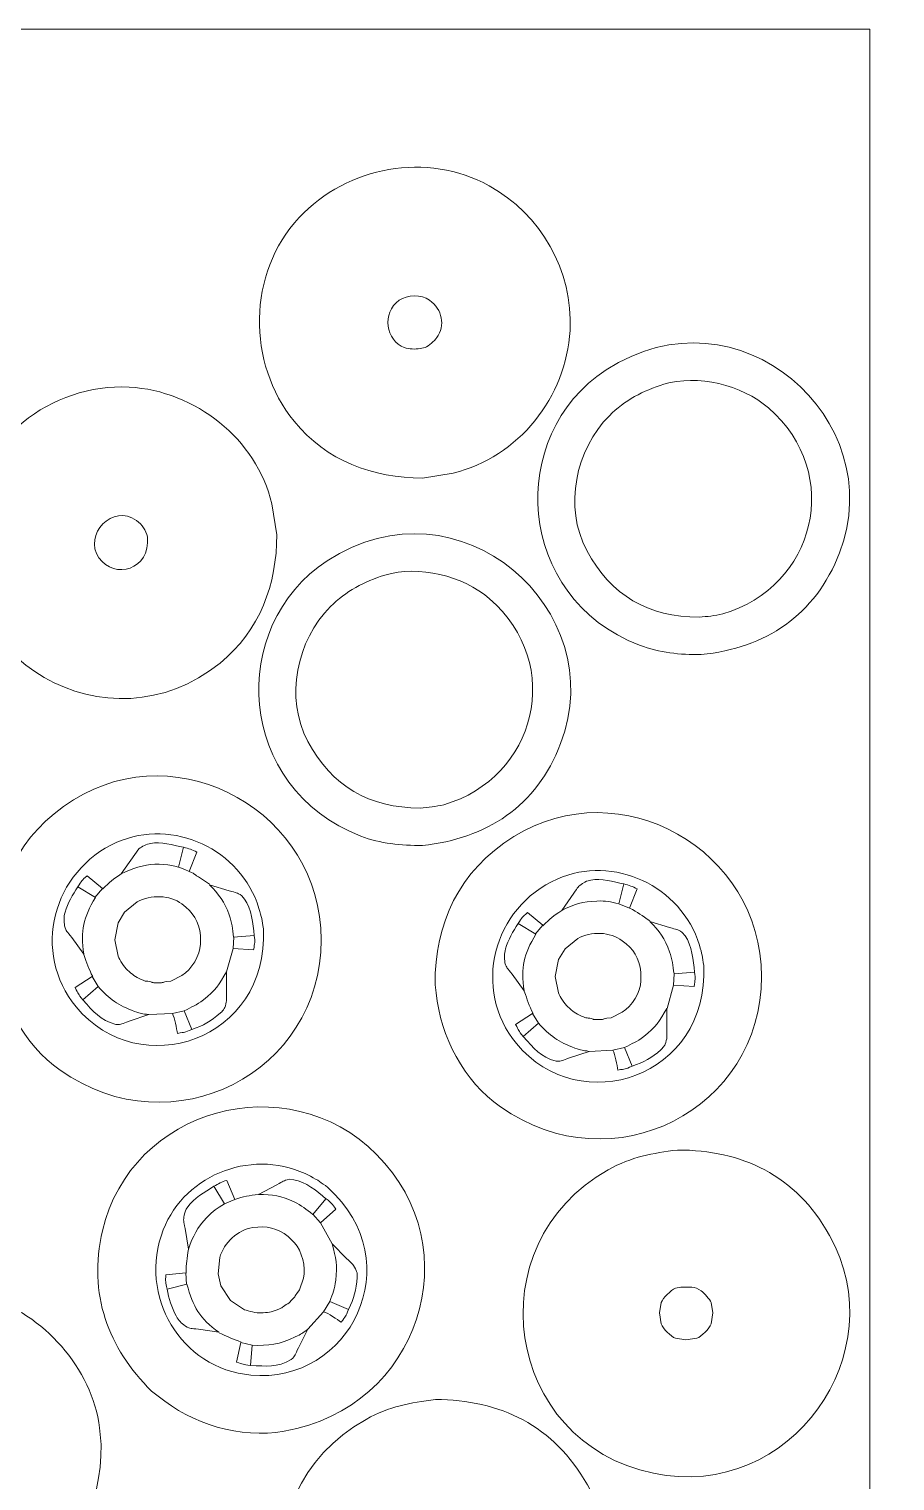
# Model space of a CAD drawing. Header units: centimetres. Extents: x -85 to 60, y -31 to -1.
# Drawn here: x 48.38 to 60.17, y -20.72 to -0.94 of the extents above; entities that cross this region are included whole.
import ezdxf

# ---------------------------------------------------------------- set-up
doc = ezdxf.new("R2010")
doc.units = ezdxf.units.CM
doc.header["$MEASUREMENT"] = 0
doc.layers.add('Camada 1', color=7, linetype='Continuous')

msp = doc.modelspace()

# ---------------------------------------------------------------- linework, layer by layer
at = {"layer": 'Camada 1', "color": 3, "lineweight": 0}
msp.add_lwpolyline([(38.83166, -30.63638), (59.83166, -30.63638), (59.83166, -0.93638), (38.83166, -0.93638), (38.83166, -30.63638)], close=True, dxfattribs=at)
at = {"layer": 'Camada 1', "color": 3, "lineweight": 9}
for points, knots in [([(53.73564, -7.05423), (53.06574, -7.05423), (52.42625, -6.82349), (51.98773, -6.28153), (51.98773, -6.28153), (51.34344, -5.48525), (51.34769, -4.26501), (52.05524, -3.50584), (52.05524, -3.50584), (52.70994, -2.80338), (53.80022, -2.60531), (54.6434, -3.07071), (54.6434, -3.07071), (55.3528, -3.46225), (55.7897, -4.22993), (55.74616, -5.04371), (55.74616, -5.04371), (55.69795, -5.94453), (55.04308, -6.77623), (54.15577, -6.98671), (54.15577, -6.98671), (54.15577, -6.98671), (53.73564, -7.05423), (53.73564, -7.05423)], [0, 0, 0, 0, 0.14285714, 0.14285714, 0.14285714, 0.14285714, 0.28571429, 0.28571429, 0.28571429, 0.28571429, 0.42857143, 0.42857143, 0.42857143, 0.42857143, 0.57142857, 0.57142857, 0.57142857, 0.57142857, 0.71428571, 0.71428571, 0.71428571, 0.71428571, 1, 1, 1, 1]), ([(57.535, -9.4604), (57.23963, -9.4604), (56.96675, -9.43747), (56.6948, -9.33288), (56.6948, -9.33288), (54.99471, -8.67904), (54.87262, -6.47283), (56.23715, -5.58196), (56.23715, -5.58196), (58.03831, -4.40604), (60.11747, -6.25363), (59.41797, -8.07259), (59.41797, -8.07259), (59.08717, -8.9328), (58.41019, -9.36663), (57.535, -9.4604)], [0, 0, 0, 0, 0.2, 0.2, 0.2, 0.2, 0.4, 0.4, 0.4, 0.4, 0.6, 0.6, 0.6, 0.6, 1, 1, 1, 1]), ([(57.50498, -8.9503), (56.81185, -8.9503), (56.30143, -8.65345), (55.97461, -8.04256), (55.97461, -8.04256), (55.65712, -7.44913), (55.82302, -6.66506), (56.28215, -6.20461), (56.28215, -6.20461), (56.48847, -5.9977), (56.74699, -5.86154), (57.02487, -5.77701), (57.02487, -5.77701), (57.48188, -5.638), (58.08838, -5.78442), (58.45019, -6.09958), (58.45019, -6.09958), (59.47975, -6.99638), (59.08286, -8.54011), (57.82755, -8.90529), (57.82755, -8.90529), (57.71735, -8.93277), (57.61601, -8.94018), (57.50498, -8.9503)], [0, 0, 0, 0, 0.14285714, 0.14285714, 0.14285714, 0.14285714, 0.28571429, 0.28571429, 0.28571429, 0.28571429, 0.42857143, 0.42857143, 0.42857143, 0.42857143, 0.57142857, 0.57142857, 0.57142857, 0.57142857, 0.71428571, 0.71428571, 0.71428571, 0.71428571, 1, 1, 1, 1]), ([(51.75136, -7.82675), (51.75136, -8.49659), (51.52066, -9.13625), (50.97867, -9.57467), (50.97867, -9.57467), (49.45772, -10.80495), (47.26144, -9.52681), (47.5353, -7.60917), (47.5353, -7.60917), (47.687, -6.54699), (48.67002, -5.75902), (49.74086, -5.81623), (49.74086, -5.81623), (50.64167, -5.86437), (51.4734, -6.51939), (51.68385, -7.40663), (51.68385, -7.40663), (51.68385, -7.40663), (51.75136, -7.82675), (51.75136, -7.82675)], [0, 0, 0, 0, 0.16666667, 0.16666667, 0.16666667, 0.16666667, 0.33333333, 0.33333333, 0.33333333, 0.33333333, 0.5, 0.5, 0.5, 0.5, 0.66666667, 0.66666667, 0.66666667, 0.66666667, 1, 1, 1, 1]), ([(53.73499, -12.06039), (53.43963, -12.06039), (53.16675, -12.03746), (52.89478, -11.93287), (52.89478, -11.93287), (51.19458, -11.27903), (51.07275, -9.07252), (52.43715, -8.18195), (52.43715, -8.18195), (54.23877, -7.006), (56.31739, -8.85391), (55.61798, -10.67258), (55.61798, -10.67258), (55.28719, -11.53274), (54.61017, -11.96667), (53.73499, -12.06039)], [0, 0, 0, 0, 0.2, 0.2, 0.2, 0.2, 0.4, 0.4, 0.4, 0.4, 0.6, 0.6, 0.6, 0.6, 1, 1, 1, 1]), ([(49.98843, -7.85675), (50.03357, -8.30951), (49.53513, -8.43922), (49.32825, -8.14181), (49.32825, -8.14181), (49.10758, -7.82459), (49.5211, -7.39854), (49.83839, -7.63171), (49.83839, -7.63171), (49.9183, -7.69043), (49.96858, -7.76748), (49.98843, -7.85675)], [0, 0, 0, 0, 0.25, 0.25, 0.25, 0.25, 0.5, 0.5, 0.5, 0.5, 1, 1, 1, 1]), ([(53.70496, -11.55029), (53.01187, -11.55029), (52.50139, -11.25343), (52.1746, -10.64255), (52.1746, -10.64255), (51.85712, -10.04907), (52.023, -9.26509), (52.48216, -8.8046), (52.48216, -8.8046), (52.68848, -8.59769), (52.94697, -8.46153), (53.22487, -8.377), (53.22487, -8.377), (53.68185, -8.23801), (54.2884, -8.38441), (54.6502, -8.69957), (54.6502, -8.69957), (55.67953, -9.59621), (55.28313, -11.14001), (54.02754, -11.50528), (54.02754, -11.50528), (53.91735, -11.53276), (53.816, -11.54018), (53.70496, -11.55029)], [0, 0, 0, 0, 0.14285714, 0.14285714, 0.14285714, 0.14285714, 0.28571429, 0.28571429, 0.28571429, 0.28571429, 0.42857143, 0.42857143, 0.42857143, 0.42857143, 0.57142857, 0.57142857, 0.57142857, 0.57142857, 0.71428571, 0.71428571, 0.71428571, 0.71428571, 1, 1, 1, 1]), ([(47.90736, -13.45799), (47.90736, -12.6213), (48.22465, -11.91159), (48.98013, -11.43999), (48.98013, -11.43999), (50.42947, -10.53528), (52.35596, -11.61851), (52.35596, -13.34544), (52.35596, -13.34544), (52.35596, -15.15239), (50.33844, -16.20336), (48.80007, -15.12338), (48.80007, -15.12338), (48.29734, -14.77045), (47.98182, -14.16535), (47.92238, -13.57051), (47.92238, -13.57051), (47.92238, -13.57051), (47.90736, -13.45799), (47.90736, -13.45799)], [0, 0, 0, 0, 0.16666667, 0.16666667, 0.16666667, 0.16666667, 0.33333333, 0.33333333, 0.33333333, 0.33333333, 0.5, 0.5, 0.5, 0.5, 0.66666667, 0.66666667, 0.66666667, 0.66666667, 1, 1, 1, 1]), ([(53.90736, -13.95799), (53.90736, -13.1213), (54.22465, -12.41159), (54.98014, -11.93999), (54.98014, -11.93999), (56.42948, -11.03528), (58.35597, -12.11851), (58.35597, -13.84544), (58.35597, -13.84544), (58.35597, -15.65239), (56.33844, -16.70336), (54.80008, -15.62338), (54.80008, -15.62338), (54.29735, -15.27045), (53.98182, -14.66535), (53.92239, -14.07051), (53.92239, -14.07051), (53.92239, -14.07051), (53.90736, -13.95799), (53.90736, -13.95799)], [0, 0, 0, 0, 0.16666667, 0.16666667, 0.16666667, 0.16666667, 0.33333333, 0.33333333, 0.33333333, 0.33333333, 0.5, 0.5, 0.5, 0.5, 0.66666667, 0.66666667, 0.66666667, 0.66666667, 1, 1, 1, 1]), ([(50.04483, -19.49519), (49.4532, -18.90356), (49.17573, -18.17736), (49.37646, -17.30968), (49.37646, -17.30968), (49.76157, -15.64512), (51.88976, -15.04884), (53.11089, -16.26996), (53.11089, -16.26996), (54.38859, -17.54767), (53.70514, -19.71742), (51.85369, -20.04155), (51.85369, -20.04155), (51.24865, -20.14747), (50.59767, -19.94272), (50.13502, -19.56413), (50.13502, -19.56413), (50.13502, -19.56413), (50.04483, -19.49519), (50.04483, -19.49519)], [0, 0, 0, 0, 0.16666667, 0.16666667, 0.16666667, 0.16666667, 0.33333333, 0.33333333, 0.33333333, 0.33333333, 0.5, 0.5, 0.5, 0.5, 0.66666667, 0.66666667, 0.66666667, 0.66666667, 1, 1, 1, 1]), ([(57.21177, -16.21023), (58.08445, -16.21023), (58.81875, -16.54613), (59.28231, -17.373), (59.28231, -17.373), (60.17316, -18.96206), (58.76766, -21.00466), (56.88169, -20.61384), (56.88169, -20.61384), (54.85183, -20.19321), (54.45019, -17.49887), (56.26654, -16.4803), (56.26654, -16.4803), (56.59083, -16.29844), (56.86527, -16.25642), (57.21177, -16.21023)], [0, 0, 0, 0, 0.2, 0.2, 0.2, 0.2, 0.4, 0.4, 0.4, 0.4, 0.6, 0.6, 0.6, 0.6, 1, 1, 1, 1]), ([(49.35793, -20.22202), (49.35793, -21.05744), (49.03547, -21.77959), (48.28516, -22.23254), (48.28516, -22.23254), (46.63803, -23.22687), (44.55918, -21.7924), (44.95434, -19.88444), (44.95434, -19.88444), (45.21906, -18.60627), (46.52644, -17.83441), (47.79757, -18.21152), (47.79757, -18.21152), (48.56374, -18.43882), (49.24096, -19.18528), (49.33542, -19.99699), (49.33542, -19.99699), (49.33542, -19.99699), (49.35793, -20.22202), (49.35793, -20.22202)], [0, 0, 0, 0, 0.16666667, 0.16666667, 0.16666667, 0.16666667, 0.33333333, 0.33333333, 0.33333333, 0.33333333, 0.5, 0.5, 0.5, 0.5, 0.66666667, 0.66666667, 0.66666667, 0.66666667, 1, 1, 1, 1]), ([(53.91217, -19.61024), (54.79013, -19.61024), (55.52894, -19.96363), (55.98269, -20.77306), (55.98269, -20.77306), (56.87345, -22.36202), (55.46841, -24.40451), (53.58209, -24.01386), (53.58209, -24.01386), (51.5533, -23.59372), (51.14787, -20.90014), (52.96693, -19.88032), (52.96693, -19.88032), (53.29117, -19.69854), (53.5657, -19.65643), (53.91217, -19.61024)], [0, 0, 0, 0, 0.2, 0.2, 0.2, 0.2, 0.4, 0.4, 0.4, 0.4, 0.6, 0.6, 0.6, 0.6, 1, 1, 1, 1])]:
    msp.add_open_spline(points, degree=3, knots=knots, dxfattribs=at)
at = {"layer": 'Camada 1', "lineweight": 9}
for points, knots in [([(53.70566, -5.29128), (53.6367, -5.29818), (53.55451, -5.30149), (53.4881, -5.27627), (53.4881, -5.27627), (53.24284, -5.1831), (53.17093, -4.80481), (53.42059, -4.63111), (53.42059, -4.63111), (53.52757, -4.55668), (53.718, -4.54648), (53.83319, -4.63111), (53.83319, -4.63111), (54.00594, -4.75806), (54.05119, -4.97729), (53.93072, -5.14125), (53.93072, -5.14125), (53.8985, -5.18509), (53.81885, -5.25756), (53.77318, -5.27627), (53.77318, -5.27627), (53.77318, -5.27627), (53.70566, -5.29128), (53.70566, -5.29128)], [0, 0, 0, 0, 0.14285714, 0.14285714, 0.14285714, 0.14285714, 0.28571429, 0.28571429, 0.28571429, 0.28571429, 0.42857143, 0.42857143, 0.42857143, 0.42857143, 0.57142857, 0.57142857, 0.57142857, 0.57142857, 0.71428571, 0.71428571, 0.71428571, 0.71428571, 1, 1, 1, 1]), ([(50.4805, -12.08514), (50.33444, -12.05384), (50.174, -12.00684), (50.0304, -12.03263), (50.0304, -12.03263), (49.98267, -12.04119), (49.90822, -12.07338), (49.87284, -12.10765), (49.87284, -12.10765), (49.87284, -12.10765), (49.63278, -12.44521), (49.63278, -12.44521), (49.63278, -12.44521), (49.92942, -12.29687), (50.24809, -12.26145), (50.55552, -12.41522)], [0, 0, 0, 0, 0.2, 0.2, 0.2, 0.2, 0.4, 0.4, 0.4, 0.4, 0.6, 0.6, 0.6, 0.6, 1, 1, 1, 1]), ([(50.41299, -12.35519), (50.41299, -12.35519), (50.4805, -12.08514), (50.4805, -12.08514), (50.4805, -12.08514), (50.54841, -12.10454), (50.60161, -12.1173), (50.66054, -12.15265), (50.66054, -12.15265), (50.66054, -12.15265), (50.55552, -12.41522), (50.55552, -12.41522), (50.55552, -12.41522), (50.66538, -12.46403), (50.60072, -12.43489), (50.68304, -12.49026), (50.68304, -12.49026), (50.68304, -12.49026), (50.83309, -12.58776), (50.83309, -12.58776)], [0, 0, 0, 0, 0.16666667, 0.16666667, 0.16666667, 0.16666667, 0.33333333, 0.33333333, 0.33333333, 0.33333333, 0.5, 0.5, 0.5, 0.5, 0.66666667, 0.66666667, 0.66666667, 0.66666667, 1, 1, 1, 1]), ([(48.86008, -13.15791), (48.88411, -13.24187), (48.8876, -13.22423), (48.95762, -13.31544), (48.95762, -13.31544), (48.95762, -13.31544), (49.12264, -13.54047), (49.12264, -13.54047), (49.12264, -13.54047), (49.07318, -13.21849), (49.11625, -13.04881), (49.2802, -12.76778), (49.2802, -12.76778), (49.2802, -12.76778), (49.04016, -12.62528), (49.04016, -12.62528), (49.04016, -12.62528), (48.96943, -12.73135), (48.90361, -12.84691), (48.86761, -12.97037), (48.86761, -12.97037), (48.84565, -13.04569), (48.85086, -13.08397), (48.86008, -13.15791)], [0, 0, 0, 0, 0.14285714, 0.14285714, 0.14285714, 0.14285714, 0.28571429, 0.28571429, 0.28571429, 0.28571429, 0.42857143, 0.42857143, 0.42857143, 0.42857143, 0.57142857, 0.57142857, 0.57142857, 0.57142857, 0.71428571, 0.71428571, 0.71428571, 0.71428571, 1, 1, 1, 1]), ([(51.27571, -12.74528), (51.20008, -12.69488), (51.20394, -12.70938), (51.10316, -12.67777), (51.10316, -12.67777), (51.10316, -12.67777), (50.83309, -12.59525), (50.83309, -12.59525), (50.83309, -12.59525), (50.96314, -12.72537), (51.03874, -12.82953), (51.10316, -13.00788), (51.10316, -13.00788), (51.14047, -13.11116), (51.14766, -13.19928), (51.1632, -13.30794), (51.1632, -13.30794), (51.1632, -13.30794), (51.44076, -13.28544), (51.44076, -13.28544), (51.44076, -13.28544), (51.43027, -13.12841), (51.40585, -12.92372), (51.31322, -12.79029), (51.31322, -12.79029), (51.31322, -12.79029), (51.27571, -12.74528), (51.27571, -12.74528)], [0, 0, 0, 0, 0.125, 0.125, 0.125, 0.125, 0.25, 0.25, 0.25, 0.25, 0.375, 0.375, 0.375, 0.375, 0.5, 0.5, 0.5, 0.5, 0.625, 0.625, 0.625, 0.625, 0.75, 0.75, 0.75, 0.75, 1, 1, 1, 1]), ([(55.91788, -12.57763), (55.85079, -12.62235), (55.85844, -12.6265), (55.79783, -12.71269), (55.79783, -12.71269), (55.79783, -12.71269), (55.63278, -12.94521), (55.63278, -12.94521), (55.63278, -12.94521), (55.80208, -12.86055), (55.91712, -12.82521), (56.11294, -12.81767), (56.11294, -12.81767), (56.23776, -12.81286), (56.29442, -12.82783), (56.413, -12.85519), (56.413, -12.85519), (56.413, -12.85519), (56.48051, -12.58514), (56.48051, -12.58514), (56.48051, -12.58514), (56.33448, -12.55385), (56.17397, -12.50683), (56.0304, -12.53263), (56.0304, -12.53263), (55.97319, -12.54291), (55.96331, -12.55167), (55.91788, -12.57763)], [0, 0, 0, 0, 0.125, 0.125, 0.125, 0.125, 0.25, 0.25, 0.25, 0.25, 0.375, 0.375, 0.375, 0.375, 0.5, 0.5, 0.5, 0.5, 0.625, 0.625, 0.625, 0.625, 0.75, 0.75, 0.75, 0.75, 1, 1, 1, 1]), ([(50.71306, -13.28544), (50.71306, -13.28544), (50.71306, -13.40544), (50.71306, -13.40544), (50.71306, -13.40544), (50.70343, -13.5599), (50.59266, -13.75005), (50.458, -13.83307), (50.458, -13.83307), (50.458, -13.83307), (50.30797, -13.90809), (50.30797, -13.90809), (50.30797, -13.90809), (50.30797, -13.90809), (50.24796, -13.91559), (50.24796, -13.91559), (50.24796, -13.91559), (50.16862, -13.93041), (50.22936, -13.93061), (50.12791, -13.93061), (50.12791, -13.93061), (50.0249, -13.93061), (50.0873, -13.93027), (50.01538, -13.91559), (50.01538, -13.91559), (49.94236, -13.90069), (49.99573, -13.92542), (49.90286, -13.88559), (49.90286, -13.88559), (49.8237, -13.85165), (49.782, -13.81892), (49.71531, -13.75807), (49.71531, -13.75807), (49.67281, -13.71927), (49.60992, -13.62306), (49.58776, -13.57051), (49.58776, -13.57051), (49.58776, -13.57051), (49.54275, -13.34544), (49.54275, -13.34544), (49.54275, -13.34544), (49.54275, -13.34544), (49.58776, -13.1129), (49.58776, -13.1129), (49.58776, -13.1129), (49.58776, -13.1129), (49.67778, -12.97037), (49.67778, -12.97037), (49.67778, -12.97037), (49.67778, -12.97037), (49.85034, -12.82782), (49.85034, -12.82782), (49.85034, -12.82782), (50.03438, -12.72813), (50.29293, -12.73457), (50.458, -12.85783), (50.458, -12.85783), (50.61213, -12.97292), (50.68938, -13.09657), (50.71306, -13.28544)], [0, 0, 0, 0, 0.0625, 0.0625, 0.0625, 0.0625, 0.125, 0.125, 0.125, 0.125, 0.1875, 0.1875, 0.1875, 0.1875, 0.25, 0.25, 0.25, 0.25, 0.3125, 0.3125, 0.3125, 0.3125, 0.375, 0.375, 0.375, 0.375, 0.4375, 0.4375, 0.4375, 0.4375, 0.5, 0.5, 0.5, 0.5, 0.5625, 0.5625, 0.5625, 0.5625, 0.625, 0.625, 0.625, 0.625, 0.6875, 0.6875, 0.6875, 0.6875, 0.75, 0.75, 0.75, 0.75, 0.8125, 0.8125, 0.8125, 0.8125, 0.875, 0.875, 0.875, 0.875, 1, 1, 1, 1]), ([(54.86009, -13.65791), (54.88411, -13.74187), (54.88761, -13.72423), (54.95763, -13.81544), (54.95763, -13.81544), (54.95763, -13.81544), (55.12265, -14.04047), (55.12265, -14.04047), (55.12265, -14.04047), (55.07319, -13.71849), (55.11625, -13.54881), (55.28021, -13.26778), (55.28021, -13.26778), (55.28021, -13.26778), (55.04016, -13.12528), (55.04016, -13.12528), (55.04016, -13.12528), (54.96943, -13.23135), (54.90361, -13.34691), (54.86761, -13.47037), (54.86761, -13.47037), (54.84565, -13.54569), (54.85086, -13.58397), (54.86009, -13.65791)], [0, 0, 0, 0, 0.14285714, 0.14285714, 0.14285714, 0.14285714, 0.28571429, 0.28571429, 0.28571429, 0.28571429, 0.42857143, 0.42857143, 0.42857143, 0.42857143, 0.57142857, 0.57142857, 0.57142857, 0.57142857, 0.71428571, 0.71428571, 0.71428571, 0.71428571, 1, 1, 1, 1]), ([(56.71307, -13.78544), (56.71307, -13.78544), (56.71307, -13.90544), (56.71307, -13.90544), (56.71307, -13.90544), (56.70344, -14.0599), (56.59266, -14.25005), (56.45801, -14.33307), (56.45801, -14.33307), (56.45801, -14.33307), (56.30798, -14.40809), (56.30798, -14.40809), (56.30798, -14.40809), (56.30798, -14.40809), (56.24796, -14.41559), (56.24796, -14.41559), (56.24796, -14.41559), (56.16863, -14.43041), (56.22936, -14.43061), (56.12792, -14.43061), (56.12792, -14.43061), (56.02491, -14.43061), (56.08731, -14.43027), (56.01539, -14.41559), (56.01539, -14.41559), (55.94237, -14.40069), (55.99574, -14.42542), (55.90287, -14.38559), (55.90287, -14.38559), (55.8237, -14.35165), (55.782, -14.31892), (55.71532, -14.25807), (55.71532, -14.25807), (55.67282, -14.21927), (55.60992, -14.12306), (55.58777, -14.07051), (55.58777, -14.07051), (55.58777, -14.07051), (55.54276, -13.84544), (55.54276, -13.84544), (55.54276, -13.84544), (55.54276, -13.84544), (55.58777, -13.6129), (55.58777, -13.6129), (55.58777, -13.6129), (55.58777, -13.6129), (55.67778, -13.47037), (55.67778, -13.47037), (55.67778, -13.47037), (55.67778, -13.47037), (55.85034, -13.32782), (55.85034, -13.32782), (55.85034, -13.32782), (56.03439, -13.22813), (56.29294, -13.23457), (56.45801, -13.35783), (56.45801, -13.35783), (56.61214, -13.47292), (56.68938, -13.59657), (56.71307, -13.78544)], [0, 0, 0, 0, 0.0625, 0.0625, 0.0625, 0.0625, 0.125, 0.125, 0.125, 0.125, 0.1875, 0.1875, 0.1875, 0.1875, 0.25, 0.25, 0.25, 0.25, 0.3125, 0.3125, 0.3125, 0.3125, 0.375, 0.375, 0.375, 0.375, 0.4375, 0.4375, 0.4375, 0.4375, 0.5, 0.5, 0.5, 0.5, 0.5625, 0.5625, 0.5625, 0.5625, 0.625, 0.625, 0.625, 0.625, 0.6875, 0.6875, 0.6875, 0.6875, 0.75, 0.75, 0.75, 0.75, 0.8125, 0.8125, 0.8125, 0.8125, 0.875, 0.875, 0.875, 0.875, 1, 1, 1, 1]), ([(57.27572, -13.24528), (57.20009, -13.19488), (57.20394, -13.20938), (57.10317, -13.17777), (57.10317, -13.17777), (57.10317, -13.17777), (56.8331, -13.09525), (56.8331, -13.09525), (56.8331, -13.09525), (56.96315, -13.22537), (57.03875, -13.32953), (57.10317, -13.50788), (57.10317, -13.50788), (57.14048, -13.61116), (57.14766, -13.69928), (57.1632, -13.80794), (57.1632, -13.80794), (57.1632, -13.80794), (57.44076, -13.78544), (57.44076, -13.78544), (57.44076, -13.78544), (57.43028, -13.62841), (57.40586, -13.42372), (57.31323, -13.29029), (57.31323, -13.29029), (57.31323, -13.29029), (57.27572, -13.24528), (57.27572, -13.24528)], [0, 0, 0, 0, 0.125, 0.125, 0.125, 0.125, 0.25, 0.25, 0.25, 0.25, 0.375, 0.375, 0.375, 0.375, 0.5, 0.5, 0.5, 0.5, 0.625, 0.625, 0.625, 0.625, 0.75, 0.75, 0.75, 0.75, 1, 1, 1, 1]), ([(51.05062, -14.24565), (51.07417, -14.16339), (51.06565, -14.15799), (51.06565, -14.05813), (51.06565, -14.05813), (51.06565, -14.05813), (51.06565, -13.78057), (51.06565, -13.78057), (51.06565, -13.78057), (50.9648, -13.95348), (50.91549, -14.03731), (50.75055, -14.16313), (50.75055, -14.16313), (50.64786, -14.24148), (50.60278, -14.25578), (50.488, -14.31317), (50.488, -14.31317), (50.488, -14.31317), (50.59303, -14.56824), (50.59303, -14.56824), (50.59303, -14.56824), (50.75389, -14.51081), (50.85448, -14.45922), (50.98311, -14.3432), (50.98311, -14.3432), (51.03744, -14.28888), (51.02202, -14.31246), (51.05062, -14.24565)], [0, 0, 0, 0, 0.125, 0.125, 0.125, 0.125, 0.25, 0.25, 0.25, 0.25, 0.375, 0.375, 0.375, 0.375, 0.5, 0.5, 0.5, 0.5, 0.625, 0.625, 0.625, 0.625, 0.75, 0.75, 0.75, 0.75, 1, 1, 1, 1]), ([(49.55778, -14.50073), (49.64275, -14.50073), (49.6377, -14.49007), (49.73781, -14.45571), (49.73781, -14.45571), (49.73781, -14.45571), (50.00788, -14.3657), (50.00788, -14.3657), (50.00788, -14.3657), (49.9068, -14.35125), (49.91116, -14.35596), (49.81285, -14.32069), (49.81285, -14.32069), (49.59206, -14.24149), (49.46694, -14.14892), (49.31772, -13.98311), (49.31772, -13.98311), (49.31772, -13.98311), (49.10767, -14.16313), (49.10767, -14.16313), (49.10767, -14.16313), (49.25792, -14.32845), (49.33683, -14.43768), (49.55778, -14.50073)], [0, 0, 0, 0, 0.14285714, 0.14285714, 0.14285714, 0.14285714, 0.28571429, 0.28571429, 0.28571429, 0.28571429, 0.42857143, 0.42857143, 0.42857143, 0.42857143, 0.57142857, 0.57142857, 0.57142857, 0.57142857, 0.71428571, 0.71428571, 0.71428571, 0.71428571, 1, 1, 1, 1]), ([(57.05063, -14.74565), (57.07418, -14.66339), (57.06566, -14.65799), (57.06566, -14.55813), (57.06566, -14.55813), (57.06566, -14.55813), (57.06566, -14.28057), (57.06566, -14.28057), (57.06566, -14.28057), (56.96481, -14.45348), (56.9155, -14.53731), (56.75056, -14.66313), (56.75056, -14.66313), (56.64786, -14.74148), (56.60279, -14.75578), (56.48801, -14.81317), (56.48801, -14.81317), (56.48801, -14.81317), (56.59304, -15.06824), (56.59304, -15.06824), (56.59304, -15.06824), (56.7539, -15.01081), (56.85449, -14.95922), (56.98312, -14.8432), (56.98312, -14.8432), (57.03744, -14.78888), (57.02202, -14.81246), (57.05063, -14.74565)], [0, 0, 0, 0, 0.125, 0.125, 0.125, 0.125, 0.25, 0.25, 0.25, 0.25, 0.375, 0.375, 0.375, 0.375, 0.5, 0.5, 0.5, 0.5, 0.625, 0.625, 0.625, 0.625, 0.75, 0.75, 0.75, 0.75, 1, 1, 1, 1]), ([(55.55778, -15.00073), (55.64276, -15.00073), (55.6377, -14.99007), (55.73782, -14.95571), (55.73782, -14.95571), (55.73782, -14.95571), (56.00789, -14.8657), (56.00789, -14.8657), (56.00789, -14.8657), (55.9068, -14.85125), (55.91117, -14.85596), (55.81286, -14.82069), (55.81286, -14.82069), (55.59207, -14.74149), (55.46694, -14.64892), (55.31772, -14.48311), (55.31772, -14.48311), (55.31772, -14.48311), (55.10767, -14.66313), (55.10767, -14.66313), (55.10767, -14.66313), (55.25793, -14.82845), (55.33684, -14.93768), (55.55778, -15.00073)], [0, 0, 0, 0, 0.14285714, 0.14285714, 0.14285714, 0.14285714, 0.28571429, 0.28571429, 0.28571429, 0.28571429, 0.42857143, 0.42857143, 0.42857143, 0.42857143, 0.57142857, 0.57142857, 0.57142857, 0.57142857, 0.71428571, 0.71428571, 0.71428571, 0.71428571, 1, 1, 1, 1]), ([(51.92266, -16.60944), (51.83355, -16.62728), (51.84652, -16.63481), (51.75291, -16.68371), (51.75291, -16.68371), (51.75291, -16.68371), (51.50359, -16.81633), (51.50359, -16.81633), (51.50359, -16.81633), (51.68757, -16.81638), (51.81468, -16.83658), (51.98633, -16.91714), (51.98633, -16.91714), (52.08575, -16.96379), (52.15314, -17.02101), (52.24096, -17.08686), (52.24096, -17.08686), (52.24096, -17.08686), (52.42131, -16.87468), (52.42131, -16.87468), (52.42131, -16.87468), (52.30286, -16.77106), (52.14086, -16.6436), (51.98101, -16.61475), (51.98101, -16.61475), (51.98101, -16.61475), (51.92266, -16.60944), (51.92266, -16.60944)], [0, 0, 0, 0, 0.125, 0.125, 0.125, 0.125, 0.25, 0.25, 0.25, 0.25, 0.375, 0.375, 0.375, 0.375, 0.5, 0.5, 0.5, 0.5, 0.625, 0.625, 0.625, 0.625, 0.75, 0.75, 0.75, 0.75, 1, 1, 1, 1]), ([(50.49042, -17.09747), (50.4746, -17.17654), (50.48295, -17.17406), (50.50103, -17.27786), (50.50103, -17.27786), (50.50103, -17.27786), (50.54875, -17.55899), (50.54875, -17.55899), (50.54875, -17.55899), (50.60859, -17.37941), (50.66495, -17.27308), (50.79809, -17.12929), (50.79809, -17.12929), (50.88295, -17.03762), (50.93359, -17.00814), (51.03679, -16.94364), (51.03679, -16.94364), (51.03679, -16.94364), (50.89357, -16.70495), (50.89357, -16.70495), (50.89357, -16.70495), (50.76819, -16.78608), (50.62144, -16.86633), (50.53817, -16.98609), (50.53817, -16.98609), (50.50498, -17.03382), (50.50419, -17.047), (50.49042, -17.09747)], [0, 0, 0, 0, 0.125, 0.125, 0.125, 0.125, 0.25, 0.25, 0.25, 0.25, 0.375, 0.375, 0.375, 0.375, 0.5, 0.5, 0.5, 0.5, 0.625, 0.625, 0.625, 0.625, 0.75, 0.75, 0.75, 0.75, 1, 1, 1, 1]), ([(51.90676, -17.38924), (51.90676, -17.38924), (51.99161, -17.47409), (51.99161, -17.47409), (51.99161, -17.47409), (52.09402, -17.59013), (52.15015, -17.80292), (52.11364, -17.95683), (52.11364, -17.95683), (52.11364, -17.95683), (52.0606, -18.11597), (52.0606, -18.11597), (52.0606, -18.11597), (52.0606, -18.11597), (52.02346, -18.16371), (52.02346, -18.16371), (52.02346, -18.16371), (51.97785, -18.23028), (52.02093, -18.18748), (51.94919, -18.25921), (51.94919, -18.25921), (51.87635, -18.33205), (51.92024, -18.28769), (51.85901, -18.32816), (51.85901, -18.32816), (51.79684, -18.36926), (51.85206, -18.34901), (51.75823, -18.38652), (51.75823, -18.38652), (51.67825, -18.41849), (51.62562, -18.42484), (51.53544, -18.42896), (51.53544, -18.42896), (51.47795, -18.43158), (51.36545, -18.40802), (51.31263, -18.38652), (51.31263, -18.38652), (51.31263, -18.38652), (51.12165, -18.2592), (51.12165, -18.2592), (51.12165, -18.2592), (51.12165, -18.2592), (50.98905, -18.06295), (50.98905, -18.06295), (50.98905, -18.06295), (50.98905, -18.06295), (50.95191, -17.89851), (50.95191, -17.89851), (50.95191, -17.89851), (50.95191, -17.89851), (50.97313, -17.6757), (50.97313, -17.6757), (50.97313, -17.6757), (51.03278, -17.47507), (51.22015, -17.29679), (51.42404, -17.26723), (51.42404, -17.26723), (51.61441, -17.23963), (51.75646, -17.27244), (51.90676, -17.38924)], [0, 0, 0, 0, 0.0625, 0.0625, 0.0625, 0.0625, 0.125, 0.125, 0.125, 0.125, 0.1875, 0.1875, 0.1875, 0.1875, 0.25, 0.25, 0.25, 0.25, 0.3125, 0.3125, 0.3125, 0.3125, 0.375, 0.375, 0.375, 0.375, 0.4375, 0.4375, 0.4375, 0.4375, 0.5, 0.5, 0.5, 0.5, 0.5625, 0.5625, 0.5625, 0.5625, 0.625, 0.625, 0.625, 0.625, 0.6875, 0.6875, 0.6875, 0.6875, 0.75, 0.75, 0.75, 0.75, 0.8125, 0.8125, 0.8125, 0.8125, 0.875, 0.875, 0.875, 0.875, 1, 1, 1, 1]), ([(52.82442, -17.82952), (52.78291, -17.75471), (52.77306, -17.75692), (52.70245, -17.6863), (52.70245, -17.6863), (52.70245, -17.6863), (52.50618, -17.49004), (52.50618, -17.49004), (52.50618, -17.49004), (52.55714, -17.68361), (52.58155, -17.77776), (52.55389, -17.98335), (52.55389, -17.98335), (52.53667, -18.11137), (52.51491, -18.15336), (52.47433, -18.2751), (52.47433, -18.2751), (52.47433, -18.2751), (52.72896, -18.3812), (52.72896, -18.3812), (52.72896, -18.3812), (52.80209, -18.22684), (52.83674, -18.11923), (52.84566, -17.94624), (52.84566, -17.94624), (52.84566, -17.86941), (52.85143, -17.89699), (52.82442, -17.82952)], [0, 0, 0, 0, 0.125, 0.125, 0.125, 0.125, 0.25, 0.25, 0.25, 0.25, 0.375, 0.375, 0.375, 0.375, 0.5, 0.5, 0.5, 0.5, 0.625, 0.625, 0.625, 0.625, 0.75, 0.75, 0.75, 0.75, 1, 1, 1, 1]), ([(50.50633, -18.60932), (50.58268, -18.6517), (50.57268, -18.63676), (50.68668, -18.65174), (50.68668, -18.65174), (50.68668, -18.65174), (50.9625, -18.69418), (50.9625, -18.69418), (50.9625, -18.69418), (50.69985, -18.50147), (50.61032, -18.35104), (50.52753, -18.03639), (50.52753, -18.03639), (50.52753, -18.03639), (50.25703, -18.10536), (50.25703, -18.10536), (50.25703, -18.10536), (50.28202, -18.23038), (50.31719, -18.35863), (50.37903, -18.47139), (50.37903, -18.47139), (50.41677, -18.54018), (50.44752, -18.56356), (50.50633, -18.60932)], [0, 0, 0, 0, 0.14285714, 0.14285714, 0.14285714, 0.14285714, 0.28571429, 0.28571429, 0.28571429, 0.28571429, 0.42857143, 0.42857143, 0.42857143, 0.42857143, 0.57142857, 0.57142857, 0.57142857, 0.57142857, 0.71428571, 0.71428571, 0.71428571, 0.71428571, 1, 1, 1, 1]), ([(57.25677, -18.07818), (57.37518, -18.07818), (57.44368, -18.06412), (57.53434, -18.13072), (57.53434, -18.13072), (57.57784, -18.16268), (57.65158, -18.24342), (57.66936, -18.28824), (57.66936, -18.28824), (57.66936, -18.28824), (57.69187, -18.4308), (57.69187, -18.4308), (57.69187, -18.4308), (57.69187, -18.4308), (57.66936, -18.58083), (57.66936, -18.58083), (57.66936, -18.58083), (57.6453, -18.64145), (57.53487, -18.75182), (57.47433, -18.77586), (57.47433, -18.77586), (57.47433, -18.77586), (57.32428, -18.79838), (57.32428, -18.79838), (57.32428, -18.79838), (57.32428, -18.79838), (57.18178, -18.77586), (57.18178, -18.77586), (57.18178, -18.77586), (57.12119, -18.7518), (57.01077, -18.6414), (56.98672, -18.58083), (56.98672, -18.58083), (56.98672, -18.58083), (56.96419, -18.4308), (56.96419, -18.4308), (56.96419, -18.4308), (56.96419, -18.4308), (56.98672, -18.28824), (56.98672, -18.28824), (56.98672, -18.28824), (57.01077, -18.22764), (57.12127, -18.11723), (57.18178, -18.0932), (57.18178, -18.0932), (57.18178, -18.0932), (57.25677, -18.07818), (57.25677, -18.07818)], [0, 0, 0, 0, 0.07692308, 0.07692308, 0.07692308, 0.07692308, 0.15384615, 0.15384615, 0.15384615, 0.15384615, 0.23076923, 0.23076923, 0.23076923, 0.23076923, 0.30769231, 0.30769231, 0.30769231, 0.30769231, 0.38461538, 0.38461538, 0.38461538, 0.38461538, 0.46153846, 0.46153846, 0.46153846, 0.46153846, 0.53846154, 0.53846154, 0.53846154, 0.53846154, 0.61538462, 0.61538462, 0.61538462, 0.61538462, 0.69230769, 0.69230769, 0.69230769, 0.69230769, 0.76923077, 0.76923077, 0.76923077, 0.76923077, 0.84615385, 0.84615385, 0.84615385, 0.84615385, 1, 1, 1, 1]), ([(51.94918, -19.06549), (52.00927, -19.00541), (51.99816, -19.00144), (52.04466, -18.90636), (52.04466, -18.90636), (52.04466, -18.90636), (52.17198, -18.65174), (52.17198, -18.65174), (52.17198, -18.65174), (52.09029, -18.713), (52.0967, -18.71324), (52.00224, -18.75782), (52.00224, -18.75782), (51.79012, -18.85794), (51.63619, -18.88096), (51.41342, -18.86923), (51.41342, -18.86923), (51.41342, -18.86923), (51.39219, -19.14505), (51.39219, -19.14505), (51.39219, -19.14505), (51.61534, -19.15571), (51.74837, -19.17714), (51.94918, -19.06549)], [0, 0, 0, 0, 0.14285714, 0.14285714, 0.14285714, 0.14285714, 0.28571429, 0.28571429, 0.28571429, 0.28571429, 0.42857143, 0.42857143, 0.42857143, 0.42857143, 0.57142857, 0.57142857, 0.57142857, 0.57142857, 0.71428571, 0.71428571, 0.71428571, 0.71428571, 1, 1, 1, 1])]:
    msp.add_open_spline(points, degree=3, knots=knots, dxfattribs=at)
at = {"layer": 'Camada 1', "color": 1, "lineweight": 9}
for points, knots in [([(51.56827, -13.1954), (51.64462, -14.721), (49.87753, -15.30133), (49.01766, -14.26068), (49.01766, -14.26068), (48.40555, -13.51989), (48.69373, -12.40515), (49.57276, -12.0176), (49.57276, -12.0176), (50.33505, -11.68152), (51.2614, -12.10914), (51.50827, -12.91783), (51.50827, -12.91783), (51.54598, -13.04138), (51.54871, -13.07155), (51.56827, -13.1954)], [0, 0, 0, 0, 0.2, 0.2, 0.2, 0.2, 0.4, 0.4, 0.4, 0.4, 0.6, 0.6, 0.6, 0.6, 1, 1, 1, 1]), ([(57.56828, -13.6954), (57.64463, -15.221), (55.87754, -15.80133), (55.01766, -14.76068), (55.01766, -14.76068), (54.40555, -14.01989), (54.69373, -12.90515), (55.57277, -12.5176), (55.57277, -12.5176), (56.33506, -12.18152), (57.26141, -12.60914), (57.50828, -13.41783), (57.50828, -13.41783), (57.54599, -13.54138), (57.54872, -13.57155), (57.56828, -13.6954)], [0, 0, 0, 0, 0.2, 0.2, 0.2, 0.2, 0.4, 0.4, 0.4, 0.4, 0.6, 0.6, 0.6, 0.6, 1, 1, 1, 1]), ([(49.04016, -12.62528), (49.09749, -12.53922), (49.08986, -12.53747), (49.16769, -12.47522), (49.16769, -12.47522), (49.16769, -12.47522), (49.37772, -12.64778), (49.37772, -12.64778), (49.37772, -12.64778), (49.37772, -12.64778), (49.27268, -12.76778), (49.27268, -12.76778)], [0, 0, 0, 0, 0.25, 0.25, 0.25, 0.25, 0.5, 0.5, 0.5, 0.5, 1, 1, 1, 1]), ([(56.48051, -12.58514), (56.54842, -12.60454), (56.60162, -12.6173), (56.66055, -12.65265), (56.66055, -12.65265), (56.66055, -12.65265), (56.55552, -12.91522), (56.55552, -12.91522), (56.55552, -12.91522), (56.66811, -12.96524), (56.73056, -13.02112), (56.8331, -13.08776)], [0, 0, 0, 0, 0.25, 0.25, 0.25, 0.25, 0.5, 0.5, 0.5, 0.5, 1, 1, 1, 1]), ([(55.04016, -13.12528), (55.0975, -13.03922), (55.08987, -13.03747), (55.1677, -12.97522), (55.1677, -12.97522), (55.1677, -12.97522), (55.37772, -13.14778), (55.37772, -13.14778), (55.37772, -13.14778), (55.37772, -13.14778), (55.27269, -13.26778), (55.27269, -13.26778)], [0, 0, 0, 0, 0.25, 0.25, 0.25, 0.25, 0.5, 0.5, 0.5, 0.5, 1, 1, 1, 1]), ([(51.44281, -13.28544), (51.45684, -13.38333), (51.45109, -13.38564), (51.43533, -13.48049), (51.43533, -13.48049), (51.43533, -13.48049), (51.15775, -13.46549), (51.15775, -13.46549), (51.15775, -13.46549), (51.15775, -13.46549), (51.06774, -13.78057), (51.06774, -13.78057)], [0, 0, 0, 0, 0.25, 0.25, 0.25, 0.25, 0.5, 0.5, 0.5, 0.5, 1, 1, 1, 1]), ([(49.10767, -14.16313), (49.03627, -14.07751), (49.05618, -14.08739), (49.00263, -13.99812), (49.00263, -13.99812), (49.00263, -13.99812), (49.2352, -13.84808), (49.2352, -13.84808), (49.2352, -13.84808), (49.2352, -13.84808), (49.31772, -13.98311), (49.31772, -13.98311)], [0, 0, 0, 0, 0.25, 0.25, 0.25, 0.25, 0.5, 0.5, 0.5, 0.5, 1, 1, 1, 1]), ([(57.44282, -13.78544), (57.45684, -13.88333), (57.4511, -13.88564), (57.43534, -13.98049), (57.43534, -13.98049), (57.43534, -13.98049), (57.15776, -13.96549), (57.15776, -13.96549), (57.15776, -13.96549), (57.15776, -13.96549), (57.06774, -14.28057), (57.06774, -14.28057)], [0, 0, 0, 0, 0.25, 0.25, 0.25, 0.25, 0.5, 0.5, 0.5, 0.5, 1, 1, 1, 1]), ([(50.59303, -14.56824), (50.48695, -14.61371), (50.50822, -14.60232), (50.39798, -14.62077), (50.39798, -14.62077), (50.38628, -14.55835), (50.35882, -14.40745), (50.33047, -14.35069), (50.33047, -14.35069), (50.33047, -14.35069), (50.00788, -14.3657), (50.00788, -14.3657)], [0, 0, 0, 0, 0.25, 0.25, 0.25, 0.25, 0.5, 0.5, 0.5, 0.5, 1, 1, 1, 1]), ([(55.10767, -14.66313), (55.03627, -14.57751), (55.05618, -14.58739), (55.00264, -14.49812), (55.00264, -14.49812), (55.00264, -14.49812), (55.23521, -14.34808), (55.23521, -14.34808), (55.23521, -14.34808), (55.23521, -14.34808), (55.31772, -14.48311), (55.31772, -14.48311)], [0, 0, 0, 0, 0.25, 0.25, 0.25, 0.25, 0.5, 0.5, 0.5, 0.5, 1, 1, 1, 1]), ([(56.59304, -15.06824), (56.48696, -15.11371), (56.50823, -15.10232), (56.39799, -15.12077), (56.39799, -15.12077), (56.38629, -15.05835), (56.35883, -14.90745), (56.33048, -14.85069), (56.33048, -14.85069), (56.33048, -14.85069), (56.00789, -14.8657), (56.00789, -14.8657)], [0, 0, 0, 0, 0.25, 0.25, 0.25, 0.25, 0.5, 0.5, 0.5, 0.5, 1, 1, 1, 1]), ([(52.44781, -16.72086), (53.58056, -17.74562), (52.7414, -19.4055), (51.39752, -19.27767), (51.39752, -19.27767), (50.44088, -19.18669), (49.85642, -18.19467), (50.20395, -17.29906), (50.20395, -17.29906), (50.50532, -16.52239), (51.46272, -16.16974), (52.20911, -16.56701), (52.20911, -16.56701), (52.32315, -16.6277), (52.34641, -16.64711), (52.44781, -16.72086)], [0, 0, 0, 0, 0.2, 0.2, 0.2, 0.2, 0.4, 0.4, 0.4, 0.4, 0.6, 0.6, 0.6, 0.6, 1, 1, 1, 1]), ([(50.89357, -16.70495), (50.95531, -16.67065), (51.00195, -16.64205), (51.06862, -16.62538), (51.06862, -16.62538), (51.06862, -16.62538), (51.18002, -16.88531), (51.18002, -16.88531), (51.18002, -16.88531), (51.29499, -16.84107), (51.37867, -16.83642), (51.49829, -16.81104)], [0, 0, 0, 0, 0.25, 0.25, 0.25, 0.25, 0.5, 0.5, 0.5, 0.5, 1, 1, 1, 1]), ([(52.42276, -16.87323), (52.50191, -16.93254), (52.49947, -16.93823), (52.5554, -17.01644), (52.5554, -17.01644), (52.5554, -17.01644), (52.34851, -17.20211), (52.34851, -17.20211), (52.34851, -17.20211), (52.34851, -17.20211), (52.50766, -17.48856), (52.50766, -17.48856)], [0, 0, 0, 0, 0.25, 0.25, 0.25, 0.25, 0.5, 0.5, 0.5, 0.5, 1, 1, 1, 1]), ([(50.25703, -18.10536), (50.23672, -18.00397), (50.23008, -18.00812), (50.24111, -17.90907), (50.24111, -17.90907), (50.24111, -17.90907), (50.51163, -17.88258), (50.51163, -17.88258), (50.51163, -17.88258), (50.51163, -17.88258), (50.52221, -18.04171), (50.52221, -18.04171)], [0, 0, 0, 0, 0.25, 0.25, 0.25, 0.25, 0.5, 0.5, 0.5, 0.5, 1, 1, 1, 1]), ([(52.72896, -18.3812), (52.6861, -18.48836), (52.69309, -18.46526), (52.62818, -18.55626), (52.62818, -18.55626), (52.57577, -18.5204), (52.44965, -18.43311), (52.38947, -18.41302), (52.38947, -18.41302), (52.38947, -18.41302), (52.17198, -18.65174), (52.17198, -18.65174)], [0, 0, 0, 0, 0.25, 0.25, 0.25, 0.25, 0.5, 0.5, 0.5, 0.5, 1, 1, 1, 1]), ([(51.39219, -19.14505), (51.28116, -19.13499), (51.30222, -19.1279), (51.20124, -19.10264), (51.20124, -19.10264), (51.20124, -19.10264), (51.2596, -18.83209), (51.2596, -18.83209), (51.2596, -18.83209), (51.2596, -18.83209), (51.41342, -18.86923), (51.41342, -18.86923)], [0, 0, 0, 0, 0.25, 0.25, 0.25, 0.25, 0.5, 0.5, 0.5, 0.5, 1, 1, 1, 1])]:
    msp.add_open_spline(points, degree=3, knots=knots, dxfattribs=at)
for points in [[(49.63278, -12.44521), (49.51632, -12.52675), (49.47838, -12.55466), (49.37772, -12.65527)], [(56.55552, -12.91522), (56.55552, -12.91522), (56.413, -12.85519), (56.413, -12.85519)], [(55.63278, -12.94521), (55.51632, -13.02675), (55.47839, -13.05466), (55.37772, -13.15527)], [(51.15775, -13.46549), (51.15775, -13.46549), (51.16524, -13.30794), (51.16524, -13.30794)], [(49.12264, -13.548), (49.16421, -13.6622), (49.18788, -13.73844), (49.24269, -13.84808)], [(57.15776, -13.96549), (57.15776, -13.96549), (57.16524, -13.80794), (57.16524, -13.80794)], [(55.12265, -14.048), (55.16422, -14.1622), (55.18788, -14.23844), (55.2427, -14.34808)], [(50.33047, -14.35069), (50.33047, -14.35069), (50.488, -14.31317), (50.488, -14.31317)], [(56.33048, -14.85069), (56.33048, -14.85069), (56.48801, -14.81317), (56.48801, -14.81317)], [(51.18002, -16.88531), (51.18002, -16.88531), (51.03679, -16.94364), (51.03679, -16.94364)], [(52.34851, -17.20211), (52.34851, -17.20211), (52.2424, -17.08542), (52.2424, -17.08542)], [(50.54875, -17.55899), (50.52406, -17.699), (50.51697, -17.74555), (50.51693, -17.88788)], [(52.38947, -18.41302), (52.38947, -18.41302), (52.47433, -18.2751), (52.47433, -18.2751)], [(50.96782, -18.6995), (51.07797, -18.75086), (51.14861, -18.78803), (51.2649, -18.8268)]]:
    msp.add_open_spline(points, degree=3, dxfattribs=at)

doc.saveas('drawing.dxf')
